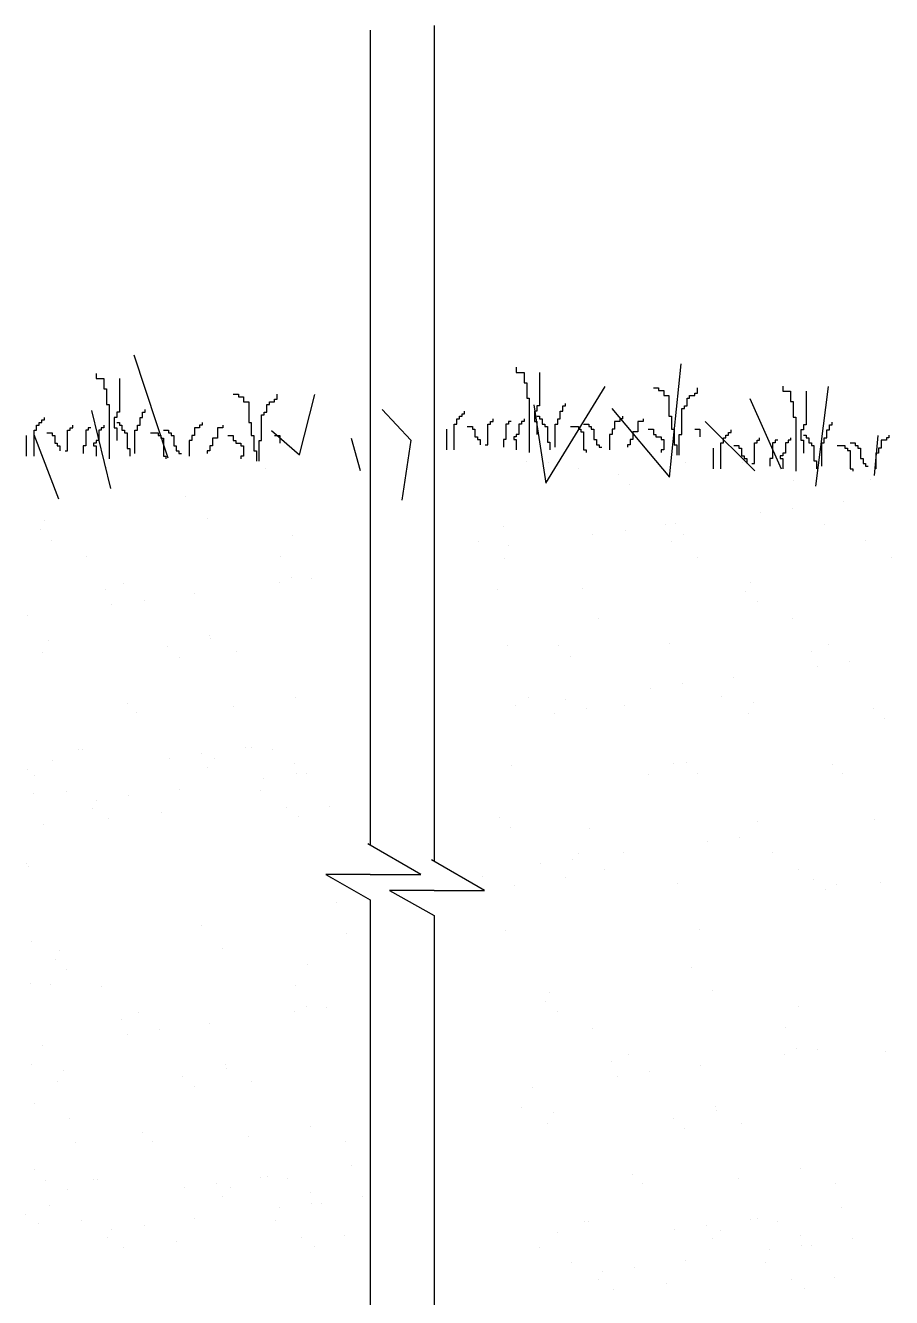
# Model space of a CAD drawing. Extents: x 109 to 4309, y -673 to 2245.
# Drawn here: x 2308.5 to 2587.1, y 724.3 to 1133.4 of the extents above; entities that cross this region are included whole.
import ezdxf

# ---------------------------------------------------------------- set-up
doc = ezdxf.new("R2010")
doc.units = 0
doc.header["$MEASUREMENT"] = 0
doc.layers.add('STAIR', color=140, linetype='CONTINUOUS')
doc.layers.add('TREE', color=3, linetype='CONTINUOUS')

msp = doc.modelspace()

# ---------------------------------------------------------------- linework, layer by layer
at = {"layer": 'STAIR', "linetype": 'CONTINUOUS'}
for p, q in [((2439.93, 1133.42), (2439.93, 864.64)), ((2419.38, 1131.95), (2419.38, 869.73)), ((2435.63, 860.31), (2418.58, 870.19)), ((2456.19, 855.22), (2439.14, 865.1)), ((2419.38, 860.31), (2405.06, 860.31)), ((2405.06, 860.31), (2419.38, 852.21)), ((2419.38, 860.31), (2435.63, 860.31)), ((2439.93, 855.22), (2425.62, 855.22)), ((2425.62, 855.22), (2439.93, 847.13)), ((2439.93, 855.22), (2456.19, 855.22)), ((2419.38, 852.21), (2419.38, 463.1)), ((2439.93, 847.13), (2439.93, 461.8))]:
    msp.add_line(p, q, dxfattribs=at)
at = {"layer": 'TREE'}
for p, q in [((2343.32, 1027.5), (2354.22, 994.34)), ((2515.66, 988.19), (2519.41, 1024.54)), ((2396.64, 995.29), (2401.61, 1014.75)), ((2475.92, 986.18), (2494.91, 1017.26)), ((2566.67, 1017.35), (2562.62, 985.23)), ((2471.97, 1011.36), (2475.92, 986.18)), ((2541.46, 1013.4), (2551.6, 990.79)), ((2329.75, 1009.54), (2335.81, 984.52)), ((2423.2, 1009.94), (2432.42, 1000)), ((2497.07, 1010.19), (2515.66, 988.19)), ((2387.58, 1003.12), (2396.64, 995.29)), ((2527.12, 1006), (2543.14, 990.18)), ((2311.18, 1001.83), (2319.05, 981.18)), ((2413.25, 1000.74), (2416.12, 990.33)), ((2432.42, 1000), (2429.57, 980.7)), ((2582.69, 1001.53), (2581.49, 988.72))]:
    msp.add_line(p, q, dxfattribs=at)
at = {"layer": 'TREE', "linetype": 'CONTINUOUS'}
for p, q in [((2466.38, 1023.51), (2466.38, 1021.85)), ((2331.19, 1021.49), (2331.19, 1019.83)), ((2331.19, 1019.83), (2333.68, 1019.83)), ((2333.68, 1019.83), (2333.68, 1016.51)), ((2338.67, 1019.83), (2338.67, 1009.03)), ((2466.38, 1021.85), (2468.87, 1021.85)), ((2468.87, 1021.85), (2468.87, 1018.52)), ((2473.87, 1021.85), (2473.87, 1011.04)), ((2333.68, 1016.51), (2334.51, 1016.51)), ((2334.51, 1016.51), (2334.51, 1011.52)), ((2375.28, 1014.84), (2376.95, 1014.84)), ((2376.95, 1014.84), (2376.95, 1014.01)), ((2389.43, 1013.18), (2389.43, 1014.84)), ((2468.87, 1018.52), (2469.71, 1018.52)), ((2469.71, 1018.52), (2469.71, 1013.54)), ((2510.48, 1016.86), (2512.14, 1016.86)), ((2512.14, 1016.86), (2512.14, 1016.03)), ((2512.14, 1016.03), (2513.81, 1016.03)), ((2513.81, 1016.03), (2513.81, 1014.37)), ((2523.79, 1014.37), (2523.79, 1015.2)), ((2523.79, 1015.2), (2524.62, 1015.2)), ((2524.62, 1015.2), (2524.62, 1016.86)), ((2552.14, 1017.46), (2552.14, 1015.8)), ((2552.14, 1015.8), (2554.63, 1015.8)), ((2554.63, 1015.8), (2554.63, 1012.47)), ((2559.62, 1015.8), (2559.62, 1005)), ((2334.51, 1011.52), (2335.35, 1011.52)), ((2335.35, 1011.52), (2335.35, 994.07)), ((2376.95, 1014.01), (2378.61, 1014.01)), ((2378.61, 1014.01), (2378.61, 1012.35)), ((2378.61, 1012.35), (2380.28, 1012.35)), ((2380.28, 1012.35), (2380.28, 1005.71)), ((2386.1, 1009.03), (2386.1, 1011.52)), ((2386.1, 1011.52), (2386.93, 1011.52)), ((2386.93, 1011.52), (2386.93, 1012.35)), ((2386.93, 1012.35), (2388.6, 1012.35)), ((2388.6, 1012.35), (2388.6, 1013.18)), ((2388.6, 1013.18), (2389.43, 1013.18)), ((2469.71, 1013.54), (2470.54, 1013.54)), ((2470.54, 1013.54), (2470.54, 996.09)), ((2473.87, 1011.04), (2473.03, 1011.04)), ((2473.03, 1011.04), (2473.03, 1009.38)), ((2481.36, 1009.38), (2481.36, 1011.04)), ((2481.36, 1011.04), (2482.19, 1011.04)), ((2482.19, 1011.04), (2482.19, 1011.88)), ((2513.81, 1014.37), (2515.47, 1014.37)), ((2515.47, 1014.37), (2515.47, 1007.72)), ((2520.46, 1010.21), (2520.46, 1011.04)), ((2520.46, 1011.04), (2521.29, 1011.04)), ((2521.29, 1011.04), (2521.29, 1013.54)), ((2521.29, 1013.54), (2522.13, 1013.54)), ((2522.13, 1013.54), (2522.13, 1014.37)), ((2522.13, 1014.37), (2523.79, 1014.37)), ((2554.63, 1012.47), (2555.46, 1012.47)), ((2555.46, 1012.47), (2555.46, 1007.49)), ((2313.71, 1005.71), (2313.71, 1006.54)), ((2313.71, 1006.54), (2314.54, 1006.54)), ((2314.54, 1006.54), (2314.54, 1007.37)), ((2337.84, 1007.37), (2337.01, 1007.37)), ((2337.01, 1007.37), (2337.01, 1004.04)), ((2338.67, 1009.03), (2337.84, 1009.03)), ((2337.84, 1009.03), (2337.84, 1007.37)), ((2345.33, 1004.87), (2345.33, 1007.37)), ((2345.33, 1007.37), (2346.16, 1007.37)), ((2346.16, 1007.37), (2346.16, 1009.03)), ((2346.16, 1009.03), (2346.99, 1009.03)), ((2346.99, 1009.03), (2346.99, 1009.86)), ((2384.44, 999.89), (2384.44, 1008.2)), ((2384.44, 1008.2), (2385.27, 1008.2)), ((2385.27, 1008.2), (2385.27, 1009.03)), ((2385.27, 1009.03), (2386.1, 1009.03)), ((2447.24, 1005.23), (2447.24, 1006.89)), ((2447.24, 1006.89), (2448.07, 1006.89)), ((2448.07, 1006.89), (2448.07, 1007.72)), ((2448.07, 1007.72), (2448.91, 1007.72)), ((2448.91, 1007.72), (2448.91, 1008.55)), ((2448.91, 1008.55), (2449.74, 1008.55)), ((2449.74, 1008.55), (2449.74, 1009.38)), ((2458.89, 1006.06), (2458.89, 1006.89)), ((2468.87, 1006.89), (2468.87, 1006.06)), ((2473.03, 1009.38), (2472.2, 1009.38)), ((2472.2, 1009.38), (2472.2, 1006.06)), ((2473.03, 1007.72), (2473.87, 1007.72)), ((2473.87, 1007.72), (2473.87, 1006.89)), ((2473.87, 1006.89), (2474.7, 1006.89)), ((2474.7, 1006.89), (2474.7, 1005.23)), ((2479.69, 1005.23), (2479.69, 1006.89)), ((2479.69, 1006.89), (2480.52, 1006.89)), ((2480.52, 1006.89), (2480.52, 1009.38)), ((2480.52, 1009.38), (2481.36, 1009.38)), ((2500.49, 1006.89), (2499.66, 1006.89)), ((2499.66, 1006.89), (2499.66, 1006.06)), ((2500.49, 1007.72), (2500.49, 1006.89)), ((2507.15, 1006.89), (2507.15, 1006.06)), ((2515.47, 1007.72), (2516.3, 1007.72)), ((2516.3, 1007.72), (2516.3, 1003.57)), ((2519.63, 1001.91), (2519.63, 1010.21)), ((2519.63, 1010.21), (2520.46, 1010.21)), ((2555.46, 1007.49), (2556.3, 1007.49)), ((2556.3, 1007.49), (2556.3, 990.04)), ((2311.22, 994.9), (2311.22, 1003.21)), ((2311.22, 1003.21), (2312.05, 1003.21)), ((2312.05, 1003.21), (2312.05, 1004.87)), ((2312.05, 1004.87), (2312.88, 1004.87)), ((2312.88, 1004.87), (2312.88, 1005.71)), ((2312.88, 1005.71), (2313.71, 1005.71)), ((2315.38, 1002.38), (2317.04, 1002.38)), ((2317.04, 1002.38), (2317.04, 1001.55)), ((2322.03, 996.57), (2322.03, 1003.21)), ((2322.03, 1003.21), (2322.86, 1003.21)), ((2322.86, 1003.21), (2322.86, 1004.04)), ((2322.86, 1004.04), (2323.7, 1004.04)), ((2323.7, 1004.04), (2323.7, 1004.87)), ((2328.69, 1003.21), (2327.86, 1003.21)), ((2327.86, 1003.21), (2327.86, 998.23)), ((2329.52, 1004.04), (2328.69, 1004.04)), ((2328.69, 1004.04), (2328.69, 1003.21)), ((2332.85, 1003.21), (2332.02, 1003.21)), ((2332.02, 1003.21), (2332.02, 999.89)), ((2333.68, 1004.04), (2332.85, 1004.04)), ((2332.85, 1004.04), (2332.85, 1003.21)), ((2333.68, 1004.87), (2333.68, 1004.04)), ((2337.01, 1004.04), (2337.84, 1004.04)), ((2337.84, 1005.71), (2338.67, 1005.71)), ((2337.84, 1004.04), (2337.84, 999.89)), ((2338.67, 1005.71), (2338.67, 1004.87)), ((2338.67, 1004.87), (2339.51, 1004.87)), ((2339.51, 1004.87), (2339.51, 1003.21)), ((2339.51, 1003.21), (2340.34, 1003.21)), ((2340.34, 1003.21), (2340.34, 1002.38)), ((2340.34, 1002.38), (2341.17, 1002.38)), ((2341.17, 1002.38), (2341.17, 997.4)), ((2343.67, 995.73), (2343.67, 1003.21)), ((2343.67, 1003.21), (2344.5, 1003.21)), ((2344.5, 1003.21), (2344.5, 1004.87)), ((2344.5, 1004.87), (2345.33, 1004.87)), ((2348.66, 1002.38), (2351.15, 1002.38)), ((2351.15, 1002.38), (2351.15, 1001.55)), ((2352.82, 1003.21), (2354.48, 1003.21)), ((2354.48, 1003.21), (2354.48, 1002.38)), ((2354.48, 1002.38), (2355.31, 1002.38)), ((2355.31, 1002.38), (2355.31, 1001.55)), ((2364.47, 1004.04), (2362.8, 1004.04)), ((2362.8, 1004.04), (2362.8, 1001.55)), ((2365.3, 1004.87), (2364.47, 1004.87)), ((2364.47, 1004.87), (2364.47, 1004.04)), ((2365.3, 1005.71), (2365.3, 1004.87)), ((2371.96, 1004.04), (2370.29, 1004.04)), ((2370.29, 1004.04), (2370.29, 1000.72)), ((2371.96, 1004.87), (2371.96, 1004.04)), ((2380.28, 1005.71), (2381.11, 1005.71)), ((2381.11, 1005.71), (2381.11, 1001.55)), ((2443.91, 1003.57), (2443.91, 996.92)), ((2446.41, 996.92), (2446.41, 1005.23)), ((2446.41, 1005.23), (2447.24, 1005.23)), ((2450.57, 1004.4), (2452.23, 1004.4)), ((2452.23, 1004.4), (2452.23, 1003.57)), ((2452.23, 1003.57), (2453.07, 1003.57)), ((2453.07, 1003.57), (2453.07, 1001.07)), ((2457.23, 998.58), (2457.23, 1005.23)), ((2457.23, 1005.23), (2458.06, 1005.23)), ((2458.06, 1005.23), (2458.06, 1006.06)), ((2458.06, 1006.06), (2458.89, 1006.06)), ((2463.88, 1005.23), (2463.05, 1005.23)), ((2463.05, 1005.23), (2463.05, 1000.24)), ((2464.71, 1006.06), (2463.88, 1006.06)), ((2463.88, 1006.06), (2463.88, 1005.23)), ((2468.04, 1005.23), (2467.21, 1005.23)), ((2467.21, 1005.23), (2467.21, 1001.91)), ((2468.87, 1006.06), (2468.04, 1006.06)), ((2468.04, 1006.06), (2468.04, 1005.23)), ((2472.2, 1006.06), (2473.03, 1006.06)), ((2473.03, 1006.06), (2473.03, 1001.91)), ((2474.7, 1005.23), (2475.53, 1005.23)), ((2475.53, 1005.23), (2475.53, 1004.4)), ((2475.53, 1004.4), (2476.36, 1004.4)), ((2476.36, 1004.4), (2476.36, 999.41)), ((2478.86, 997.75), (2478.86, 1005.23)), ((2478.86, 1005.23), (2479.69, 1005.23)), ((2483.85, 1004.4), (2486.35, 1004.4)), ((2486.35, 1004.4), (2486.35, 1003.57)), ((2486.35, 1003.57), (2487.18, 1003.57)), ((2487.18, 1003.57), (2487.18, 1002.74)), ((2487.18, 1002.74), (2488.01, 1002.74)), ((2488.01, 1005.23), (2489.68, 1005.23)), ((2488.01, 1002.74), (2488.01, 996.92)), ((2489.68, 1005.23), (2489.68, 1004.4)), ((2489.68, 1004.4), (2490.51, 1004.4)), ((2490.51, 1004.4), (2490.51, 1003.57)), ((2490.51, 1003.57), (2491.34, 1003.57)), ((2491.34, 1003.57), (2491.34, 1000.24)), ((2498, 1003.57), (2497.16, 1003.57)), ((2497.16, 1003.57), (2497.16, 1001.91)), ((2499.66, 1006.06), (2498, 1006.06)), ((2498, 1006.06), (2498, 1003.57)), ((2505.48, 1002.74), (2503.82, 1002.74)), ((2503.82, 1002.74), (2503.82, 1000.24)), ((2507.15, 1006.06), (2505.48, 1006.06)), ((2505.48, 1006.06), (2505.48, 1002.74)), ((2508.81, 1003.57), (2510.48, 1003.57)), ((2510.48, 1003.57), (2510.48, 1001.91)), ((2516.3, 1003.57), (2517.13, 1003.57)), ((2517.13, 1003.57), (2517.13, 998.58)), ((2523.79, 1003.57), (2525.45, 1003.57)), ((2525.45, 1003.57), (2525.45, 1001.07)), ((2534.66, 1001.67), (2534.66, 1002.5)), ((2534.66, 1002.5), (2535.49, 1002.5)), ((2535.49, 1002.5), (2535.49, 1003.33)), ((2558.79, 1003.33), (2557.96, 1003.33)), ((2557.96, 1003.33), (2557.96, 1000.01)), ((2559.62, 1005), (2558.79, 1005)), ((2558.79, 1005), (2558.79, 1003.33)), ((2566.28, 1000.84), (2566.28, 1003.33)), ((2566.28, 1003.33), (2567.11, 1003.33)), ((2567.11, 1003.33), (2567.11, 1005)), ((2567.11, 1005), (2567.94, 1005)), ((2567.94, 1005), (2567.94, 1005.83)), ((2308.72, 1001.55), (2308.72, 994.9)), ((2317.04, 1001.55), (2317.87, 1001.55)), ((2317.87, 1001.55), (2317.87, 999.06)), ((2317.87, 999.06), (2318.7, 999.06)), ((2318.7, 999.06), (2318.7, 998.23)), ((2331.19, 999.06), (2330.35, 999.06)), ((2330.35, 999.06), (2330.35, 998.23)), ((2332.02, 999.89), (2331.19, 999.89)), ((2331.19, 999.89), (2331.19, 999.06)), ((2351.15, 1001.55), (2351.99, 1001.55)), ((2351.99, 1001.55), (2351.99, 1000.72)), ((2351.99, 1000.72), (2352.82, 1000.72)), ((2352.82, 1000.72), (2352.82, 994.9)), ((2355.31, 1001.55), (2356.15, 1001.55)), ((2356.15, 1001.55), (2356.15, 998.23)), ((2361.97, 999.89), (2361.14, 999.89)), ((2361.14, 999.89), (2361.14, 994.9)), ((2362.8, 1001.55), (2361.97, 1001.55)), ((2361.97, 1001.55), (2361.97, 999.89)), ((2370.29, 1000.72), (2368.63, 1000.72)), ((2368.63, 1000.72), (2368.63, 998.23)), ((2373.62, 1001.55), (2375.28, 1001.55)), ((2375.28, 1001.55), (2375.28, 999.89)), ((2375.28, 999.89), (2376.12, 999.89)), ((2376.12, 999.89), (2376.12, 999.06)), ((2376.12, 999.06), (2377.78, 999.06)), ((2377.78, 999.06), (2377.78, 998.23)), ((2381.11, 1001.55), (2381.94, 1001.55)), ((2381.94, 1001.55), (2381.94, 996.57)), ((2383.6, 993.24), (2383.6, 999.89)), ((2383.6, 999.89), (2384.44, 999.89)), ((2388.6, 1001.55), (2390.26, 1001.55)), ((2390.26, 1001.55), (2390.26, 999.06)), ((2453.07, 1001.07), (2453.9, 1001.07)), ((2453.9, 1001.07), (2453.9, 1000.24)), ((2453.9, 1000.24), (2454.73, 1000.24)), ((2454.73, 1000.24), (2454.73, 998.58)), ((2456.39, 998.58), (2457.23, 998.58)), ((2463.05, 1000.24), (2462.22, 1000.24)), ((2462.22, 1000.24), (2462.22, 997.75)), ((2466.38, 1001.07), (2465.55, 1001.07)), ((2465.55, 1001.07), (2465.55, 1000.24)), ((2465.55, 1000.24), (2466.38, 1000.24)), ((2467.21, 1001.91), (2466.38, 1001.91)), ((2466.38, 1001.91), (2466.38, 1001.07)), ((2466.38, 1000.24), (2466.38, 996.92)), ((2476.36, 999.41), (2477.2, 999.41)), ((2477.2, 999.41), (2477.2, 996.92)), ((2491.34, 1000.24), (2492.17, 1000.24)), ((2492.17, 1000.24), (2492.17, 998.58)), ((2492.17, 998.58), (2493, 998.58)), ((2493, 998.58), (2493, 997.75)), ((2497.16, 1001.91), (2496.33, 1001.91)), ((2496.33, 1001.91), (2496.33, 996.92)), ((2502.99, 998.58), (2502.16, 998.58)), ((2502.16, 998.58), (2502.16, 997.75)), ((2503.82, 1000.24), (2502.99, 1000.24)), ((2502.99, 1000.24), (2502.99, 998.58)), ((2510.48, 1001.91), (2511.31, 1001.91)), ((2511.31, 1001.91), (2511.31, 1001.07)), ((2511.31, 1001.07), (2512.97, 1001.07)), ((2512.97, 1001.07), (2512.97, 1000.24)), ((2512.97, 1000.24), (2513.81, 1000.24)), ((2513.81, 1000.24), (2513.81, 996.92)), ((2517.13, 998.58), (2517.97, 998.58)), ((2517.97, 998.58), (2517.97, 995.26)), ((2518.8, 995.26), (2518.8, 1001.91)), ((2518.8, 1001.91), (2519.63, 1001.91)), ((2532.17, 990.87), (2532.17, 999.18)), ((2532.17, 999.18), (2533, 999.18)), ((2533, 999.18), (2533, 1000.84)), ((2533, 1000.84), (2533.83, 1000.84)), ((2533.83, 1000.84), (2533.83, 1001.67)), ((2533.83, 1001.67), (2534.66, 1001.67)), ((2536.33, 998.35), (2537.99, 998.35)), ((2537.99, 998.35), (2537.99, 997.52)), ((2542.98, 992.53), (2542.98, 999.18)), ((2542.98, 999.18), (2543.82, 999.18)), ((2543.82, 999.18), (2543.82, 1000.01)), ((2543.82, 1000.01), (2544.65, 1000.01)), ((2544.65, 1000.01), (2544.65, 1000.84)), ((2549.64, 999.18), (2548.81, 999.18)), ((2548.81, 999.18), (2548.81, 994.2)), ((2550.47, 1000.01), (2549.64, 1000.01)), ((2549.64, 1000.01), (2549.64, 999.18)), ((2553.8, 999.18), (2552.97, 999.18)), ((2552.97, 999.18), (2552.97, 995.86)), ((2554.63, 1000.01), (2553.8, 1000.01)), ((2553.8, 1000.01), (2553.8, 999.18)), ((2554.63, 1000.84), (2554.63, 1000.01)), ((2557.96, 1000.01), (2558.79, 1000.01)), ((2558.79, 1001.67), (2559.62, 1001.67)), ((2558.79, 1000.01), (2558.79, 995.86)), ((2559.62, 1001.67), (2559.62, 1000.84)), ((2559.62, 1000.84), (2560.46, 1000.84)), ((2560.46, 1000.84), (2560.46, 999.18)), ((2560.46, 999.18), (2561.29, 999.18)), ((2561.29, 999.18), (2561.29, 998.35)), ((2561.29, 998.35), (2562.12, 998.35)), ((2562.12, 998.35), (2562.12, 993.36)), ((2564.62, 991.7), (2564.62, 999.18)), ((2564.62, 999.18), (2565.45, 999.18)), ((2565.45, 999.18), (2565.45, 1000.84)), ((2565.45, 1000.84), (2566.28, 1000.84)), ((2569.61, 998.35), (2572.1, 998.35)), ((2572.1, 998.35), (2572.1, 997.52)), ((2573.77, 999.18), (2575.43, 999.18)), ((2575.43, 999.18), (2575.43, 998.35)), ((2575.43, 998.35), (2576.27, 998.35)), ((2576.27, 998.35), (2576.27, 997.52)), ((2585.42, 1000.01), (2583.75, 1000.01)), ((2583.75, 1000.01), (2583.75, 997.52)), ((2586.25, 1000.84), (2585.42, 1000.84)), ((2585.42, 1000.84), (2585.42, 1000.01)), ((2586.25, 1001.67), (2586.25, 1000.84)), ((2318.7, 998.23), (2319.54, 998.23)), ((2319.54, 998.23), (2319.54, 996.57)), ((2321.2, 996.57), (2322.03, 996.57)), ((2327.86, 998.23), (2327.03, 998.23)), ((2327.03, 998.23), (2327.03, 995.73)), ((2330.35, 998.23), (2331.19, 998.23)), ((2331.19, 998.23), (2331.19, 994.9)), ((2341.17, 997.4), (2342, 997.4)), ((2342, 997.4), (2342, 994.9)), ((2352.82, 994.9), (2353.65, 994.9)), ((2353.65, 994.9), (2353.65, 994.07)), ((2356.15, 998.23), (2356.98, 998.23)), ((2356.98, 998.23), (2356.98, 996.57)), ((2356.98, 996.57), (2357.81, 996.57)), ((2357.81, 996.57), (2357.81, 995.73)), ((2357.81, 995.73), (2358.64, 995.73)), ((2367.8, 996.57), (2366.96, 996.57)), ((2366.96, 996.57), (2366.96, 995.73)), ((2368.63, 998.23), (2367.8, 998.23)), ((2367.8, 998.23), (2367.8, 996.57)), ((2377.78, 998.23), (2378.61, 998.23)), ((2378.61, 994.9), (2377.78, 994.9)), ((2377.78, 994.9), (2377.78, 994.07)), ((2378.61, 998.23), (2378.61, 994.9)), ((2381.94, 996.57), (2382.77, 996.57)), ((2382.77, 996.57), (2382.77, 993.24)), ((2488.01, 996.92), (2488.84, 996.92)), ((2488.84, 996.92), (2488.84, 996.09)), ((2493, 997.75), (2493.84, 997.75)), ((2513.81, 996.92), (2512.97, 996.92)), ((2512.97, 996.92), (2512.97, 996.09)), ((2529.67, 997.52), (2529.67, 990.87)), ((2537.99, 997.52), (2538.82, 997.52)), ((2538.82, 997.52), (2538.82, 995.03)), ((2538.82, 995.03), (2539.66, 995.03)), ((2539.66, 995.03), (2539.66, 994.2)), ((2539.66, 994.2), (2540.49, 994.2)), ((2540.49, 994.2), (2540.49, 992.53)), ((2548.81, 994.2), (2547.98, 994.2)), ((2547.98, 994.2), (2547.98, 991.7)), ((2552.14, 995.03), (2551.3, 995.03)), ((2551.3, 995.03), (2551.3, 994.2)), ((2551.3, 994.2), (2552.14, 994.2)), ((2552.97, 995.86), (2552.14, 995.86)), ((2552.14, 995.86), (2552.14, 995.03)), ((2552.14, 994.2), (2552.14, 990.87)), ((2572.1, 997.52), (2572.94, 997.52)), ((2572.94, 997.52), (2572.94, 996.69)), ((2572.94, 996.69), (2573.77, 996.69)), ((2573.77, 996.69), (2573.77, 990.87)), ((2576.27, 997.52), (2577.1, 997.52)), ((2577.1, 997.52), (2577.1, 994.2)), ((2577.1, 994.2), (2577.93, 994.2)), ((2577.93, 994.2), (2577.93, 992.53)), ((2582.92, 995.86), (2582.09, 995.86)), ((2582.09, 995.86), (2582.09, 990.87)), ((2583.75, 997.52), (2582.92, 997.52)), ((2582.92, 997.52), (2582.92, 995.86)), ((2334.51, 991.16), (2334.51, 991.16)), ((2385.67, 990.92), (2385.67, 990.92)), ((2469.7, 993.18), (2469.7, 993.18)), ((2476.74, 992.8), (2476.74, 992.8)), ((2486.29, 990.92), (2486.29, 990.92)), ((2520.86, 992.94), (2520.86, 992.94)), ((2539.02, 992.92), (2539.02, 992.92)), ((2540.3, 992.87), (2540.3, 992.87)), ((2542.15, 992.53), (2542.98, 992.53)), ((2562.12, 993.36), (2562.95, 993.36)), ((2562.95, 993.36), (2562.95, 990.87)), ((2573.77, 990.87), (2574.6, 990.87)), ((2574.6, 990.87), (2574.6, 990.04)), ((2577.93, 992.53), (2578.76, 992.53)), ((2578.76, 992.53), (2578.76, 991.7)), ((2578.76, 991.7), (2579.59, 991.7)), ((2499.23, 989.03), (2499.23, 989.03)), ((2555.46, 987.13), (2555.46, 987.13)), ((2580.44, 987.26), (2580.44, 987.26)), ((2360.06, 982.02), (2360.06, 982.02)), ((2502.92, 985.65), (2502.92, 985.65)), ((2555.24, 978.13), (2555.24, 978.13)), ((2571.5, 980.28), (2571.5, 980.28)), ((2314.52, 974.06), (2314.52, 974.06)), ((2366.87, 974.73), (2366.87, 974.73)), ((2544.83, 976.76), (2544.83, 976.76)), ((2313.18, 971.19), (2313.18, 971.19)), ((2462.17, 972.42), (2462.17, 972.42)), ((2490.99, 969.68), (2490.99, 969.68)), ((2501.4, 971.05), (2501.4, 971.05)), ((2514.52, 973.08), (2514.52, 973.08)), ((2517.66, 973.19), (2517.66, 973.19)), ((2520.32, 969.71), (2520.32, 969.71)), ((2565.68, 972.84), (2565.68, 972.84)), ((2316.87, 967.82), (2316.87, 967.82)), ((2394.39, 969.43), (2394.39, 969.43)), ((2454.1, 967.44), (2454.1, 967.44)), ((2463.83, 966.1), (2463.83, 966.1)), ((2516.38, 967.55), (2516.38, 967.55)), ((2578.66, 967.66), (2578.66, 967.66)), ((2328.14, 962.56), (2328.14, 962.56)), ((2390.42, 962.67), (2390.42, 962.67)), ((2462.53, 962.06), (2462.53, 962.06)), ((2524.81, 962.18), (2524.81, 962.18)), ((2587.1, 962.29), (2587.1, 962.29)), ((2339.9, 954.03), (2339.9, 954.03)), ((2390.06, 954.22), (2390.06, 954.22)), ((2393.92, 955.97), (2393.92, 955.97)), ((2400.47, 955.59), (2400.47, 955.59)), ((2541.56, 954.33), (2541.56, 954.33)), ((2334.27, 951.87), (2334.27, 951.87)), ((2362.9, 950.65), (2362.9, 950.65)), ((2460.2, 952.15), (2460.2, 952.15)), ((2487.55, 952.38), (2487.55, 952.38)), ((2540.23, 951.47), (2540.23, 951.47)), ((2336.23, 947.14), (2336.23, 947.14)), ((2346.64, 948.51), (2346.64, 948.51)), ((2543.91, 948.09), (2543.91, 948.09)), ((2309.06, 943.56), (2309.06, 943.56)), ((2492.89, 942.72), (2492.89, 942.72)), ((2555.18, 942.83), (2555.18, 942.83)), ((2367.78, 937.31), (2367.78, 937.31)), ((2315.78, 935.52), (2315.78, 935.52)), ((2354.18, 933.63), (2354.18, 933.63)), ((2368.13, 936.19), (2368.13, 936.19)), ((2463.43, 933.88), (2463.43, 933.88)), ((2480.1, 933.91), (2480.1, 933.91)), ((2515.78, 934.55), (2515.78, 934.55)), ((2566.94, 934.3), (2566.94, 934.3)), ((2313.93, 931.82), (2313.93, 931.82)), ((2357.86, 930.25), (2357.86, 930.25)), ((2376.21, 931.93), (2376.21, 931.93)), ((2483.79, 930.54), (2483.79, 930.54)), ((2561.31, 932.15), (2561.31, 932.15)), ((2573.68, 928.78), (2573.68, 928.78)), ((2563.27, 927.41), (2563.27, 927.41)), ((2519.84, 921.69), (2519.84, 921.69)), ((2536.1, 923.83), (2536.1, 923.83)), ((2395.18, 917.44), (2395.18, 917.44)), ((2470.25, 917.35), (2470.25, 917.35)), ((2482.27, 916.74), (2482.27, 916.74)), ((2509.43, 920.32), (2509.43, 920.32)), ((2532.53, 917.47), (2532.53, 917.47)), ((2341.16, 915.49), (2341.16, 915.49)), ((2344.29, 912.48), (2344.29, 912.48)), ((2375.26, 914.31), (2375.26, 914.31)), ((2466.01, 914.6), (2466.01, 914.6)), ((2488.8, 913.85), (2488.8, 913.85)), ((2501.19, 914.59), (2501.19, 914.59)), ((2542.82, 915.79), (2542.82, 915.79)), ((2581.22, 913.9), (2581.22, 913.9)), ((2478.68, 911.98), (2478.68, 911.98)), ((2540.97, 912.09), (2540.97, 912.09)), ((2584.9, 910.53), (2584.9, 910.53)), ((2325.56, 900.45), (2325.56, 900.45)), ((2326.84, 900.4), (2326.84, 900.4)), ((2379.19, 901.07), (2379.19, 901.07)), ((2381.34, 901.29), (2381.34, 901.29)), ((2387.84, 900.56), (2387.84, 900.56)), ((2317.04, 896.98), (2317.04, 896.98)), ((2354.67, 897.78), (2354.67, 897.78)), ((2365.08, 899.15), (2365.08, 899.15)), ((2369.39, 897.65), (2369.39, 897.65)), ((2395.17, 896.07), (2395.17, 896.07)), ((2517.04, 896.01), (2517.04, 896.01)), ((2521.1, 896.35), (2521.1, 896.35)), ((2309.09, 894.1), (2309.09, 894.1)), ((2311.24, 892.06), (2311.24, 892.06)), ((2366.97, 894.79), (2366.97, 894.79)), ((2395.61, 892.75), (2395.61, 892.75)), ((2398.86, 892.69), (2398.86, 892.69)), ((2464.69, 895.34), (2464.69, 895.34)), ((2509.05, 892.64), (2509.05, 892.64)), ((2524.78, 892.97), (2524.78, 892.97)), ((2568.2, 895.76), (2568.2, 895.76)), ((2571.33, 892.75), (2571.33, 892.75)), ((2358.03, 887.81), (2358.03, 887.81)), ((2385.2, 891.38), (2385.2, 891.38)), ((2311.02, 886.37), (2311.02, 886.37)), ((2321.65, 887.11), (2321.65, 887.11)), ((2331.36, 884.3), (2331.36, 884.3)), ((2341.77, 885.67), (2341.77, 885.67)), ((2383.93, 887.23), (2383.93, 887.23)), ((2330.08, 881.74), (2330.08, 881.74)), ((2352.21, 880.37), (2352.21, 880.37)), ((2392.36, 881.85), (2392.36, 881.85)), ((2406.23, 882.32), (2406.23, 882.32)), ((2314.39, 876.4), (2314.39, 876.4)), ((2335.05, 878.51), (2335.05, 878.51)), ((2396.44, 878.9), (2396.44, 878.9)), ((2460.97, 878.8), (2460.97, 878.8)), ((2544.08, 877.26), (2544.08, 877.26)), ((2581.71, 878.05), (2581.71, 878.05)), ((2464.66, 875.42), (2464.66, 875.42)), ((2490.06, 875.31), (2490.06, 875.31)), ((2538.28, 872.34), (2538.28, 872.34)), ((2500.71, 867.39), (2500.71, 867.39)), ((2527.87, 870.97), (2527.87, 870.97)), ((2548.69, 867.39), (2548.69, 867.39)), ((2308.75, 863.82), (2308.75, 863.82)), ((2474.04, 863.88), (2474.04, 863.88)), ((2484.45, 865.25), (2484.45, 865.25)), ((2486.4, 867.27), (2486.4, 867.27)), ((2309.45, 862.84), (2309.45, 862.84)), ((2455.6, 859.58), (2455.6, 859.58)), ((2482.06, 859.48), (2482.06, 859.48)), ((2494.84, 861.9), (2494.84, 861.9)), ((2557.12, 862.01), (2557.12, 862.01)), ((2406.57, 858.94), (2406.57, 858.94)), ((2465.95, 856.81), (2465.95, 856.81)), ((2518.3, 857.47), (2518.3, 857.47)), ((2562.09, 858.79), (2562.09, 858.79)), ((2565.77, 855.41), (2565.77, 855.41)), ((2569.46, 857.23), (2569.46, 857.23)), ((2583.66, 857.71), (2583.66, 857.71)), ((2408.5, 851.22), (2408.5, 851.22)), ((2364.99, 843.93), (2364.99, 843.93)), ((2310.49, 838.74), (2310.49, 838.74)), ((2411.87, 841.25), (2411.87, 841.25)), ((2462.92, 842.44), (2462.92, 842.44)), ((2525.2, 842.56), (2525.2, 842.56)), ((2319.46, 835.97), (2319.46, 835.97)), ((2371.81, 836.64), (2371.81, 836.64)), ((2318.12, 833.11), (2318.12, 833.11)), ((2399.33, 831.34), (2399.33, 831.34)), ((2321.81, 829.73), (2321.81, 829.73)), ((2522.69, 830.37), (2522.69, 830.37)), ((2310.01, 825.29), (2310.01, 825.29)), ((2316.57, 824.91), (2316.57, 824.91)), ((2333.07, 824.48), (2333.07, 824.48)), ((2395.35, 824.59), (2395.35, 824.59)), ((2477.15, 822.41), (2477.15, 822.41)), ((2529.51, 823.08), (2529.51, 823.08)), ((2475.82, 819.55), (2475.82, 819.55)), ((2344.84, 815.94), (2344.84, 815.94)), ((2395, 816.14), (2395, 816.14)), ((2398.85, 817.89), (2398.85, 817.89)), ((2405.41, 817.51), (2405.41, 817.51)), ((2479.5, 816.17), (2479.5, 816.17)), ((2557.03, 817.78), (2557.03, 817.78)), ((2339.21, 813.79), (2339.21, 813.79)), ((2351.57, 810.42), (2351.57, 810.42)), ((2367.83, 812.56), (2367.83, 812.56)), ((2490.77, 810.91), (2490.77, 810.91)), ((2553.05, 811.03), (2553.05, 811.03)), ((2341.16, 809.05), (2341.16, 809.05)), ((2314, 805.47), (2314, 805.47)), ((2502.53, 802.38), (2502.53, 802.38)), ((2552.7, 802.58), (2552.7, 802.58)), ((2556.55, 804.33), (2556.55, 804.33)), ((2563.11, 803.95), (2563.11, 803.95)), ((2585.16, 803.51), (2585.16, 803.51)), ((2310.43, 799.11), (2310.43, 799.11)), ((2372.71, 799.22), (2372.71, 799.22)), ((2373.07, 798.1), (2373.07, 798.1)), ((2496.9, 800.22), (2496.9, 800.22)), ((2525.53, 799), (2525.53, 799)), ((2318.86, 793.74), (2318.86, 793.74)), ((2320.72, 797.44), (2320.72, 797.44)), ((2359.11, 795.55), (2359.11, 795.55)), ((2381.15, 793.85), (2381.15, 793.85)), ((2498.86, 795.49), (2498.86, 795.49)), ((2509.27, 796.86), (2509.27, 796.86)), ((2362.8, 792.17), (2362.8, 792.17)), ((2471.69, 791.91), (2471.69, 791.91)), ((2311.27, 786.75), (2311.27, 786.75)), ((2468.13, 785.55), (2468.13, 785.55)), ((2530.41, 785.66), (2530.41, 785.66)), ((2322.66, 781.9), (2322.66, 781.9)), ((2478.41, 783.87), (2478.41, 783.87)), ((2516.81, 781.98), (2516.81, 781.98)), ((2530.77, 784.54), (2530.77, 784.54)), ((2346.1, 777.41), (2346.1, 777.41)), ((2400.11, 779.35), (2400.11, 779.35)), ((2476.56, 780.17), (2476.56, 780.17)), ((2520.5, 778.61), (2520.5, 778.61)), ((2538.84, 780.29), (2538.84, 780.29)), ((2324.6, 774.18), (2324.6, 774.18)), ((2349.22, 774.39), (2349.22, 774.39)), ((2380.2, 776.22), (2380.2, 776.22)), ((2411.51, 774.51), (2411.51, 774.51)), ((2311.26, 765.38), (2311.26, 765.38)), ((2413.44, 766.78), (2413.44, 766.78)), ((2557.81, 765.79), (2557.81, 765.79)), ((2314.95, 762), (2314.95, 762)), ((2330.49, 762.36), (2330.49, 762.36)), ((2331.77, 762.32), (2331.77, 762.32)), ((2370.01, 761.07), (2370.01, 761.07)), ((2384.12, 762.98), (2384.12, 762.98)), ((2386.27, 763.21), (2386.27, 763.21)), ((2392.78, 762.48), (2392.78, 762.48)), ((2503.79, 763.84), (2503.79, 763.84)), ((2537.9, 762.66), (2537.9, 762.66)), ((2321.98, 758.9), (2321.98, 758.9)), ((2359.6, 759.7), (2359.6, 759.7)), ((2374.33, 759.57), (2374.33, 759.57)), ((2400.11, 757.98), (2400.11, 757.98)), ((2506.92, 760.83), (2506.92, 760.83)), ((2569.2, 760.94), (2569.2, 760.94)), ((2316.18, 753.98), (2316.18, 753.98)), ((2371.91, 756.71), (2371.91, 756.71)), ((2390.13, 753.3), (2390.13, 753.3)), ((2400.54, 754.67), (2400.54, 754.67)), ((2403.79, 754.61), (2403.79, 754.61)), ((2416.8, 756.81), (2416.8, 756.81)), ((2571.14, 753.22), (2571.14, 753.22)), ((2308.46, 751.16), (2308.46, 751.16)), ((2326.58, 749.03), (2326.58, 749.03)), ((2362.97, 749.72), (2362.97, 749.72)), ((2388.86, 749.14), (2388.86, 749.14)), ((2488.19, 748.8), (2488.19, 748.8)), ((2489.47, 748.75), (2489.47, 748.75)), ((2541.82, 749.42), (2541.82, 749.42)), ((2543.97, 749.64), (2543.97, 749.64)), ((2550.47, 748.92), (2550.47, 748.92)), ((2312.53, 748.21), (2312.53, 748.21)), ((2336.3, 746.21), (2336.3, 746.21)), ((2346.71, 747.58), (2346.71, 747.58)), ((2479.67, 745.34), (2479.67, 745.34)), ((2517.3, 746.13), (2517.3, 746.13)), ((2527.71, 747.5), (2527.71, 747.5)), ((2532.03, 746.01), (2532.03, 746.01)), ((2335.01, 743.65), (2335.01, 743.65)), ((2357.15, 742.29), (2357.15, 742.29)), ((2397.3, 743.77), (2397.3, 743.77)), ((2401.37, 740.82), (2401.37, 740.82)), ((2411.17, 744.23), (2411.17, 744.23)), ((2529.61, 743.15), (2529.61, 743.15)), ((2557.8, 744.42), (2557.8, 744.42)), ((2558.24, 741.11), (2558.24, 741.11)), ((2561.49, 741.04), (2561.49, 741.04)), ((2574.5, 743.25), (2574.5, 743.25)), ((2339.98, 740.43), (2339.98, 740.43)), ((2473.87, 740.42), (2473.87, 740.42)), ((2547.83, 739.74), (2547.83, 739.74)), ((2484.28, 735.47), (2484.28, 735.47)), ((2493.99, 732.65), (2493.99, 732.65)), ((2504.4, 734.02), (2504.4, 734.02)), ((2520.66, 736.16), (2520.66, 736.16)), ((2546.56, 735.58), (2546.56, 735.58)), ((2492.71, 730.09), (2492.71, 730.09)), ((2514.85, 728.72), (2514.85, 728.72)), ((2554.99, 730.21), (2554.99, 730.21)), ((2568.86, 730.67), (2568.86, 730.67)), ((2497.68, 726.87), (2497.68, 726.87)), ((2559.07, 727.25), (2559.07, 727.25))]:
    msp.add_line(p, q, dxfattribs=at)

doc.saveas('drawing.dxf')
